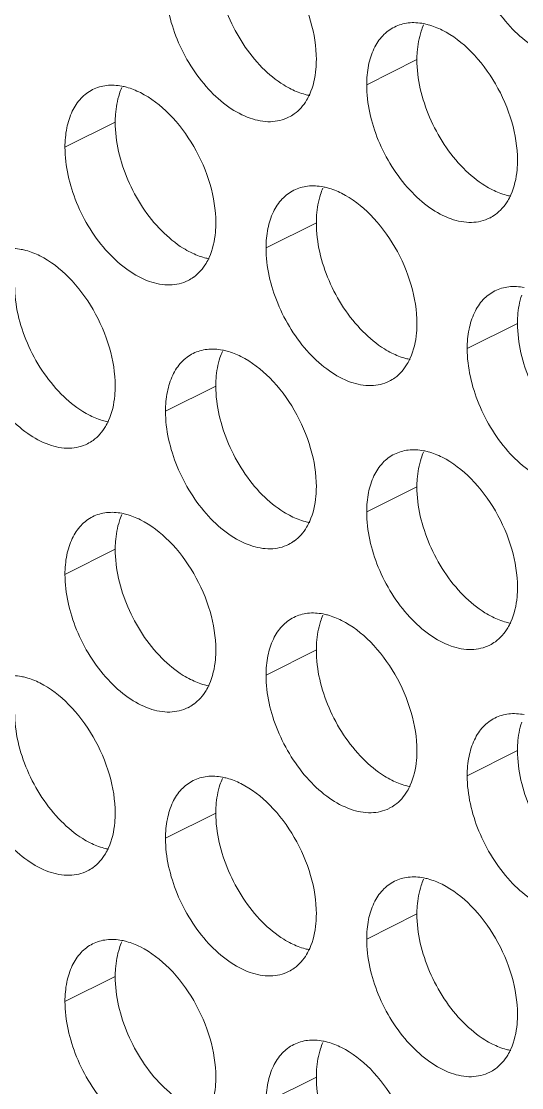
# Model space of a CAD drawing. Header units: millimetres. Extents: x 0 to 2524, y 0 to 1785.
# Drawn here: x 1834.08 to 1839.71, y 858.07 to 870.06 of the extents above; entities that cross this region are included whole.
import ezdxf

# ---------------------------------------------------------------- set-up
doc = ezdxf.new("R2010")
doc.units = ezdxf.units.MM
doc.header["$LTSCALE"] = 0.1
doc.layers.add('标注', color=251, linetype='Continuous', lineweight=9)

msp = doc.modelspace()

# ---------------------------------------------------------------- linework, layer by layer
at = {"layer": '标注'}
for p, q in [((1838.529, 869.626), (1837.964, 869.343)), ((1835.135, 868.923), (1834.57, 868.64)), ((1837.398, 867.792), (1836.832, 867.509)), ((1839.661, 866.66), (1839.095, 866.378)), ((1836.267, 865.957), (1835.701, 865.675)), ((1838.529, 864.826), (1837.964, 864.543)), ((1835.135, 864.123), (1834.57, 863.84)), ((1837.398, 862.992), (1836.832, 862.709)), ((1839.661, 861.86), (1839.095, 861.578)), ((1836.267, 861.157), (1835.701, 860.875)), ((1838.529, 860.026), (1837.964, 859.743)), ((1835.135, 859.323), (1834.57, 859.04)), ((1837.398, 858.192), (1836.832, 857.909))]:
    msp.add_line(p, q, dxfattribs=at)
for centre, radius, start, end in [((1839.274, 869.715), 0.734, 155.8796, 161.7803), ((1835.88, 869.012), 0.734, 155.8796, 161.7803), ((1836.884, 869.383), 0.453, 296.5256, 305.9034), ((1838.142, 867.881), 0.734, 155.8796, 161.7803), ((1839.146, 868.251), 0.453, 296.5256, 305.9034), ((1835.752, 867.548), 0.453, 296.5256, 305.9034), ((1837.011, 866.046), 0.734, 155.8796, 161.7803), ((1838.015, 866.417), 0.453, 296.5256, 305.9034), ((1834.621, 865.714), 0.453, 296.5256, 305.9034), ((1839.274, 864.915), 0.734, 155.8796, 161.7803), ((1835.88, 864.212), 0.734, 155.8796, 161.7803), ((1836.884, 864.583), 0.453, 296.5256, 305.9034), ((1838.142, 863.081), 0.734, 155.8796, 161.7803), ((1839.146, 863.451), 0.453, 296.5256, 305.9034), ((1835.752, 862.748), 0.453, 296.5256, 305.9034), ((1837.011, 861.246), 0.734, 155.8796, 161.7803), ((1838.015, 861.617), 0.453, 296.5256, 305.9034), ((1834.621, 860.914), 0.453, 296.5256, 305.9034), ((1839.274, 860.115), 0.734, 155.8796, 161.7803), ((1835.88, 859.412), 0.734, 155.8796, 161.7803), ((1836.884, 859.783), 0.453, 296.5256, 305.9034), ((1838.142, 858.281), 0.734, 155.8796, 161.7803), ((1839.146, 858.651), 0.453, 296.5256, 305.9034)]:
    msp.add_arc(centre, radius, start, end, dxfattribs=at)
for points, knots in [([(1836.549, 871.09), (1836.67, 871.029), (1836.901, 870.849), (1837.167, 870.491), (1837.348, 870.072), (1837.398, 869.771), (1837.398, 869.626)], [0, 0, 0, 0, 0.229676, 0.488215, 0.753207, 1, 1, 1, 1]), ([(1840.48, 869.68), (1840.418, 869.649), (1840.268, 869.615), (1840.03, 869.663), (1839.791, 869.793), (1839.484, 870.071), (1839.198, 870.533), (1839.095, 870.966), (1839.095, 871.178)], [0, 0, 0, 0, 0.090718, 0.191742, 0.308104, 0.439279, 0.725532, 1, 1, 1, 1]), ([(1836.79, 869.535), (1836.629, 869.698), (1836.378, 870.085), (1836.267, 870.536), (1836.267, 870.757)], [0, 0, 0, 0, 0.508684, 1, 1, 1, 1]), ([(1837.086, 868.977), (1837.023, 868.946), (1836.874, 868.912), (1836.636, 868.96), (1836.397, 869.09), (1836.09, 869.368), (1835.804, 869.831), (1835.701, 870.263), (1835.701, 870.475)], [0, 0, 0, 0, 0.090718, 0.191742, 0.308104, 0.439279, 0.725532, 1, 1, 1, 1]), ([(1837.964, 869.343), (1837.964, 869.416), (1837.976, 869.555), (1838.035, 869.745), (1838.134, 869.897), (1838.227, 869.968), (1838.276, 869.992)], [0, 0, 0, 0, 0.289235, 0.54966, 0.782932, 1, 1, 1, 1]), ([(1838.276, 869.992), (1838.324, 870.016), (1838.434, 870.048), (1838.548, 870.041), (1838.604, 870.03)], [0, 0, 0, 0, 0.482538, 1, 1, 1, 1]), ([(1838.604, 870.03), (1838.622, 870.027), (1838.693, 870.01), (1838.762, 869.983), (1838.812, 869.958)], [0, 0, 0, 0, 0.238696, 1, 1, 1, 1]), ([(1838.529, 869.626), (1838.529, 869.654), (1838.533, 869.762), (1838.552, 869.869), (1838.577, 869.944)], [0, 0, 0, 0, 0.264225, 1, 1, 1, 1]), ([(1838.812, 869.958), (1838.933, 869.898), (1839.163, 869.717), (1839.43, 869.359), (1839.611, 868.941), (1839.661, 868.64), (1839.661, 868.495)], [0, 0, 0, 0, 0.229676, 0.488215, 0.753207, 1, 1, 1, 1]), ([(1837.115, 869.294), (1837.087, 869.308), (1836.969, 869.375), (1836.863, 869.462), (1836.79, 869.535)], [0, 0, 0, 0, 0.235002, 1, 1, 1, 1]), ([(1837.398, 869.626), (1837.398, 869.59), (1837.392, 869.458), (1837.363, 869.326), (1837.323, 869.237)], [0, 0, 0, 0, 0.268874, 1, 1, 1, 1]), ([(1839.053, 868.404), (1838.892, 868.567), (1838.641, 868.954), (1838.529, 869.405), (1838.529, 869.626)], [0, 0, 0, 0, 0.508684, 1, 1, 1, 1]), ([(1834.57, 868.64), (1834.57, 868.713), (1834.582, 868.852), (1834.641, 869.042), (1834.74, 869.194), (1834.833, 869.265), (1834.881, 869.289)], [0, 0, 0, 0, 0.289235, 0.54966, 0.782932, 1, 1, 1, 1]), ([(1834.881, 869.289), (1834.93, 869.313), (1835.04, 869.345), (1835.154, 869.338), (1835.21, 869.327)], [0, 0, 0, 0, 0.482538, 1, 1, 1, 1]), ([(1835.21, 869.327), (1835.228, 869.324), (1835.299, 869.307), (1835.368, 869.28), (1835.418, 869.255)], [0, 0, 0, 0, 0.238696, 1, 1, 1, 1]), ([(1837.323, 869.222), (1837.306, 869.225), (1837.234, 869.242), (1837.165, 869.269), (1837.115, 869.294)], [0, 0, 0, 0, 0.238696, 1, 1, 1, 1]), ([(1839.349, 867.846), (1839.286, 867.814), (1839.136, 867.78), (1838.898, 867.828), (1838.66, 867.959), (1838.352, 868.236), (1838.066, 868.699), (1837.964, 869.132), (1837.964, 869.343)], [0, 0, 0, 0, 0.090718, 0.191742, 0.308104, 0.439279, 0.725532, 1, 1, 1, 1]), ([(1835.135, 868.923), (1835.135, 868.952), (1835.139, 869.059), (1835.158, 869.166), (1835.183, 869.242)], [0, 0, 0, 0, 0.264225, 1, 1, 1, 1]), ([(1835.418, 869.255), (1835.539, 869.195), (1835.769, 869.015), (1836.035, 868.656), (1836.217, 868.238), (1836.267, 867.937), (1836.267, 867.792)], [0, 0, 0, 0, 0.229676, 0.488215, 0.753207, 1, 1, 1, 1]), ([(1837.323, 869.237), (1837.313, 869.214), (1837.27, 869.13), (1837.206, 869.056), (1837.149, 869.015)], [0, 0, 0, 0, 0.265525, 1, 1, 1, 1]), ([(1835.659, 867.701), (1835.497, 867.864), (1835.246, 868.251), (1835.135, 868.702), (1835.135, 868.923)], [0, 0, 0, 0, 0.508684, 1, 1, 1, 1]), ([(1835.955, 867.143), (1835.892, 867.112), (1835.742, 867.078), (1835.504, 867.125), (1835.266, 867.256), (1834.958, 867.533), (1834.672, 867.996), (1834.57, 868.429), (1834.57, 868.64)], [0, 0, 0, 0, 0.090718, 0.191742, 0.308104, 0.439279, 0.725532, 1, 1, 1, 1]), ([(1839.661, 868.495), (1839.661, 868.459), (1839.655, 868.327), (1839.626, 868.194), (1839.586, 868.106)], [0, 0, 0, 0, 0.268874, 1, 1, 1, 1]), ([(1839.378, 868.163), (1839.349, 868.177), (1839.232, 868.243), (1839.126, 868.331), (1839.053, 868.404)], [0, 0, 0, 0, 0.235002, 1, 1, 1, 1]), ([(1837.144, 868.158), (1837.193, 868.182), (1837.303, 868.214), (1837.416, 868.207), (1837.473, 868.196)], [0, 0, 0, 0, 0.482538, 1, 1, 1, 1]), ([(1837.473, 868.196), (1837.49, 868.193), (1837.562, 868.176), (1837.631, 868.149), (1837.681, 868.124)], [0, 0, 0, 0, 0.238696, 1, 1, 1, 1]), ([(1836.832, 867.509), (1836.832, 867.582), (1836.844, 867.721), (1836.903, 867.911), (1837.003, 868.063), (1837.095, 868.133), (1837.144, 868.158)], [0, 0, 0, 0, 0.289235, 0.54966, 0.782932, 1, 1, 1, 1]), ([(1837.398, 867.792), (1837.398, 867.82), (1837.402, 867.928), (1837.42, 868.035), (1837.445, 868.11)], [0, 0, 0, 0, 0.264225, 1, 1, 1, 1]), ([(1837.681, 868.124), (1837.801, 868.064), (1838.032, 867.883), (1838.298, 867.525), (1838.479, 867.106), (1838.529, 866.805), (1838.529, 866.66)], [0, 0, 0, 0, 0.229676, 0.488215, 0.753207, 1, 1, 1, 1]), ([(1839.586, 868.09), (1839.568, 868.094), (1839.497, 868.11), (1839.428, 868.138), (1839.378, 868.163)], [0, 0, 0, 0, 0.238696, 1, 1, 1, 1]), ([(1839.586, 868.106), (1839.576, 868.083), (1839.533, 867.999), (1839.468, 867.925), (1839.412, 867.884)], [0, 0, 0, 0, 0.265525, 1, 1, 1, 1]), ([(1836.267, 867.792), (1836.267, 867.756), (1836.261, 867.624), (1836.232, 867.491), (1836.192, 867.403)], [0, 0, 0, 0, 0.268874, 1, 1, 1, 1]), ([(1837.922, 866.57), (1837.76, 866.732), (1837.509, 867.12), (1837.398, 867.57), (1837.398, 867.792)], [0, 0, 0, 0, 0.508684, 1, 1, 1, 1]), ([(1835.984, 867.46), (1835.955, 867.474), (1835.837, 867.54), (1835.732, 867.628), (1835.659, 867.701)], [0, 0, 0, 0, 0.235002, 1, 1, 1, 1]), ([(1833.75, 867.455), (1833.798, 867.479), (1833.908, 867.511), (1834.022, 867.504), (1834.079, 867.493)], [0, 0, 0, 0, 0.482538, 1, 1, 1, 1]), ([(1834.079, 867.493), (1834.096, 867.49), (1834.168, 867.473), (1834.237, 867.446), (1834.287, 867.421)], [0, 0, 0, 0, 0.238696, 1, 1, 1, 1]), ([(1838.217, 866.011), (1838.155, 865.98), (1838.005, 865.946), (1837.767, 865.994), (1837.529, 866.125), (1837.221, 866.402), (1836.935, 866.865), (1836.832, 867.297), (1836.832, 867.509)], [0, 0, 0, 0, 0.090718, 0.191742, 0.308104, 0.439279, 0.725532, 1, 1, 1, 1]), ([(1834.287, 867.421), (1834.407, 867.361), (1834.638, 867.18), (1834.904, 866.822), (1835.085, 866.403), (1835.135, 866.102), (1835.135, 865.957)], [0, 0, 0, 0, 0.229676, 0.488215, 0.753207, 1, 1, 1, 1]), ([(1836.191, 867.387), (1836.174, 867.391), (1836.103, 867.407), (1836.034, 867.435), (1835.984, 867.46)], [0, 0, 0, 0, 0.238696, 1, 1, 1, 1]), ([(1836.192, 867.403), (1836.182, 867.38), (1836.138, 867.296), (1836.074, 867.222), (1836.018, 867.181)], [0, 0, 0, 0, 0.265525, 1, 1, 1, 1]), ([(1834.528, 865.867), (1834.366, 866.03), (1834.115, 866.417), (1834.004, 866.867), (1834.004, 867.089)], [0, 0, 0, 0, 0.508684, 1, 1, 1, 1]), ([(1839.095, 866.378), (1839.095, 866.45), (1839.107, 866.589), (1839.166, 866.779), (1839.265, 866.932), (1839.358, 867.002), (1839.407, 867.026)], [0, 0, 0, 0, 0.289235, 0.54966, 0.782932, 1, 1, 1, 1]), ([(1839.407, 867.026), (1839.455, 867.051), (1839.565, 867.082), (1839.679, 867.076), (1839.736, 867.065)], [0, 0, 0, 0, 0.482538, 1, 1, 1, 1]), ([(1839.661, 866.66), (1839.661, 866.689), (1839.664, 866.796), (1839.683, 866.904), (1839.708, 866.979)], [0, 0, 0, 0, 0.264225, 1, 1, 1, 1]), ([(1834.823, 865.308), (1834.761, 865.277), (1834.611, 865.243), (1834.373, 865.291), (1834.135, 865.422), (1833.827, 865.699), (1833.541, 866.162), (1833.438, 866.594), (1833.438, 866.806)], [0, 0, 0, 0, 0.090718, 0.191742, 0.308104, 0.439279, 0.725532, 1, 1, 1, 1]), ([(1838.529, 866.66), (1838.529, 866.625), (1838.524, 866.492), (1838.494, 866.36), (1838.455, 866.271)], [0, 0, 0, 0, 0.268874, 1, 1, 1, 1]), ([(1840.185, 865.438), (1840.023, 865.601), (1839.772, 865.988), (1839.661, 866.439), (1839.661, 866.66)], [0, 0, 0, 0, 0.508684, 1, 1, 1, 1]), ([(1838.246, 866.328), (1838.218, 866.342), (1838.1, 866.409), (1837.995, 866.496), (1837.922, 866.57)], [0, 0, 0, 0, 0.235002, 1, 1, 1, 1]), ([(1835.701, 865.675), (1835.701, 865.747), (1835.713, 865.886), (1835.772, 866.077), (1835.871, 866.229), (1835.964, 866.299), (1836.013, 866.324)], [0, 0, 0, 0, 0.289235, 0.54966, 0.782932, 1, 1, 1, 1]), ([(1836.013, 866.324), (1836.061, 866.348), (1836.171, 866.379), (1836.285, 866.373), (1836.342, 866.362)], [0, 0, 0, 0, 0.482538, 1, 1, 1, 1]), ([(1836.342, 866.362), (1836.359, 866.358), (1836.431, 866.342), (1836.499, 866.315), (1836.549, 866.29)], [0, 0, 0, 0, 0.238696, 1, 1, 1, 1]), ([(1836.549, 866.29), (1836.67, 866.229), (1836.901, 866.049), (1837.167, 865.691), (1837.348, 865.272), (1837.398, 864.971), (1837.398, 864.826)], [0, 0, 0, 0, 0.229676, 0.488215, 0.753207, 1, 1, 1, 1]), ([(1838.454, 866.256), (1838.437, 866.259), (1838.365, 866.276), (1838.296, 866.303), (1838.246, 866.328)], [0, 0, 0, 0, 0.238696, 1, 1, 1, 1]), ([(1840.48, 864.88), (1840.418, 864.849), (1840.268, 864.815), (1840.03, 864.863), (1839.791, 864.993), (1839.484, 865.271), (1839.198, 865.733), (1839.095, 866.166), (1839.095, 866.378)], [0, 0, 0, 0, 0.090718, 0.191742, 0.308104, 0.439279, 0.725532, 1, 1, 1, 1]), ([(1836.267, 865.957), (1836.267, 865.986), (1836.27, 866.093), (1836.289, 866.201), (1836.314, 866.276)], [0, 0, 0, 0, 0.264225, 1, 1, 1, 1]), ([(1838.455, 866.271), (1838.444, 866.249), (1838.401, 866.165), (1838.337, 866.09), (1838.281, 866.05)], [0, 0, 0, 0, 0.265525, 1, 1, 1, 1]), ([(1835.135, 865.957), (1835.135, 865.922), (1835.13, 865.79), (1835.1, 865.657), (1835.061, 865.569)], [0, 0, 0, 0, 0.268874, 1, 1, 1, 1]), ([(1836.79, 864.735), (1836.629, 864.898), (1836.378, 865.285), (1836.267, 865.736), (1836.267, 865.957)], [0, 0, 0, 0, 0.508684, 1, 1, 1, 1]), ([(1834.852, 865.625), (1834.824, 865.639), (1834.706, 865.706), (1834.601, 865.793), (1834.528, 865.867)], [0, 0, 0, 0, 0.235002, 1, 1, 1, 1]), ([(1835.06, 865.553), (1835.043, 865.556), (1834.971, 865.573), (1834.902, 865.6), (1834.852, 865.625)], [0, 0, 0, 0, 0.238696, 1, 1, 1, 1]), ([(1835.061, 865.569), (1835.05, 865.546), (1835.007, 865.462), (1834.943, 865.388), (1834.887, 865.347)], [0, 0, 0, 0, 0.265525, 1, 1, 1, 1]), ([(1837.086, 864.177), (1837.023, 864.146), (1836.874, 864.112), (1836.636, 864.16), (1836.397, 864.29), (1836.09, 864.568), (1835.804, 865.031), (1835.701, 865.463), (1835.701, 865.675)], [0, 0, 0, 0, 0.090718, 0.191742, 0.308104, 0.439279, 0.725532, 1, 1, 1, 1]), ([(1838.276, 865.192), (1838.324, 865.216), (1838.434, 865.248), (1838.548, 865.241), (1838.604, 865.23)], [0, 0, 0, 0, 0.482538, 1, 1, 1, 1]), ([(1838.604, 865.23), (1838.622, 865.227), (1838.693, 865.21), (1838.762, 865.183), (1838.812, 865.158)], [0, 0, 0, 0, 0.238696, 1, 1, 1, 1]), ([(1837.964, 864.543), (1837.964, 864.616), (1837.976, 864.755), (1838.035, 864.945), (1838.134, 865.097), (1838.227, 865.168), (1838.276, 865.192)], [0, 0, 0, 0, 0.289235, 0.54966, 0.782932, 1, 1, 1, 1]), ([(1838.529, 864.826), (1838.529, 864.854), (1838.533, 864.962), (1838.552, 865.069), (1838.577, 865.144)], [0, 0, 0, 0, 0.264225, 1, 1, 1, 1]), ([(1838.812, 865.158), (1838.933, 865.098), (1839.163, 864.917), (1839.43, 864.559), (1839.611, 864.141), (1839.661, 863.84), (1839.661, 863.695)], [0, 0, 0, 0, 0.229676, 0.488215, 0.753207, 1, 1, 1, 1]), ([(1837.115, 864.494), (1837.087, 864.508), (1836.969, 864.575), (1836.863, 864.662), (1836.79, 864.735)], [0, 0, 0, 0, 0.235002, 1, 1, 1, 1]), ([(1837.398, 864.826), (1837.398, 864.79), (1837.392, 864.658), (1837.363, 864.526), (1837.323, 864.437)], [0, 0, 0, 0, 0.268874, 1, 1, 1, 1]), ([(1839.053, 863.604), (1838.892, 863.767), (1838.641, 864.154), (1838.529, 864.605), (1838.529, 864.826)], [0, 0, 0, 0, 0.508684, 1, 1, 1, 1]), ([(1834.57, 863.84), (1834.57, 863.913), (1834.582, 864.052), (1834.641, 864.242), (1834.74, 864.394), (1834.833, 864.465), (1834.881, 864.489)], [0, 0, 0, 0, 0.289235, 0.54966, 0.782932, 1, 1, 1, 1]), ([(1834.881, 864.489), (1834.93, 864.513), (1835.04, 864.545), (1835.154, 864.538), (1835.21, 864.527)], [0, 0, 0, 0, 0.482538, 1, 1, 1, 1]), ([(1835.21, 864.527), (1835.228, 864.524), (1835.299, 864.507), (1835.368, 864.48), (1835.418, 864.455)], [0, 0, 0, 0, 0.238696, 1, 1, 1, 1]), ([(1837.323, 864.422), (1837.306, 864.425), (1837.234, 864.442), (1837.165, 864.469), (1837.115, 864.494)], [0, 0, 0, 0, 0.238696, 1, 1, 1, 1]), ([(1839.349, 863.046), (1839.286, 863.014), (1839.136, 862.98), (1838.898, 863.028), (1838.66, 863.159), (1838.352, 863.436), (1838.066, 863.899), (1837.964, 864.332), (1837.964, 864.543)], [0, 0, 0, 0, 0.090718, 0.191742, 0.308104, 0.439279, 0.725532, 1, 1, 1, 1]), ([(1835.135, 864.123), (1835.135, 864.152), (1835.139, 864.259), (1835.158, 864.366), (1835.183, 864.442)], [0, 0, 0, 0, 0.264225, 1, 1, 1, 1]), ([(1835.418, 864.455), (1835.539, 864.395), (1835.769, 864.215), (1836.035, 863.856), (1836.217, 863.438), (1836.267, 863.137), (1836.267, 862.992)], [0, 0, 0, 0, 0.229676, 0.488215, 0.753207, 1, 1, 1, 1]), ([(1837.323, 864.437), (1837.313, 864.414), (1837.27, 864.33), (1837.206, 864.256), (1837.149, 864.215)], [0, 0, 0, 0, 0.265525, 1, 1, 1, 1]), ([(1835.659, 862.901), (1835.497, 863.064), (1835.246, 863.451), (1835.135, 863.902), (1835.135, 864.123)], [0, 0, 0, 0, 0.508684, 1, 1, 1, 1]), ([(1835.955, 862.343), (1835.892, 862.312), (1835.742, 862.278), (1835.504, 862.325), (1835.266, 862.456), (1834.958, 862.733), (1834.672, 863.196), (1834.57, 863.629), (1834.57, 863.84)], [0, 0, 0, 0, 0.090718, 0.191742, 0.308104, 0.439279, 0.725532, 1, 1, 1, 1]), ([(1839.661, 863.695), (1839.661, 863.659), (1839.655, 863.527), (1839.626, 863.394), (1839.586, 863.306)], [0, 0, 0, 0, 0.268874, 1, 1, 1, 1]), ([(1839.378, 863.363), (1839.349, 863.377), (1839.232, 863.443), (1839.126, 863.531), (1839.053, 863.604)], [0, 0, 0, 0, 0.235002, 1, 1, 1, 1]), ([(1837.144, 863.358), (1837.193, 863.382), (1837.303, 863.414), (1837.416, 863.407), (1837.473, 863.396)], [0, 0, 0, 0, 0.482538, 1, 1, 1, 1]), ([(1836.832, 862.709), (1836.832, 862.782), (1836.844, 862.921), (1836.903, 863.111), (1837.003, 863.263), (1837.095, 863.333), (1837.144, 863.358)], [0, 0, 0, 0, 0.289235, 0.54966, 0.782932, 1, 1, 1, 1]), ([(1837.398, 862.992), (1837.398, 863.02), (1837.402, 863.128), (1837.42, 863.235), (1837.445, 863.31)], [0, 0, 0, 0, 0.264225, 1, 1, 1, 1]), ([(1837.473, 863.396), (1837.49, 863.393), (1837.562, 863.376), (1837.631, 863.349), (1837.681, 863.324)], [0, 0, 0, 0, 0.238696, 1, 1, 1, 1]), ([(1837.681, 863.324), (1837.801, 863.264), (1838.032, 863.083), (1838.298, 862.725), (1838.479, 862.306), (1838.529, 862.005), (1838.529, 861.86)], [0, 0, 0, 0, 0.229676, 0.488215, 0.753207, 1, 1, 1, 1]), ([(1839.586, 863.29), (1839.568, 863.294), (1839.497, 863.31), (1839.428, 863.338), (1839.378, 863.363)], [0, 0, 0, 0, 0.238696, 1, 1, 1, 1]), ([(1839.586, 863.306), (1839.576, 863.283), (1839.533, 863.199), (1839.468, 863.125), (1839.412, 863.084)], [0, 0, 0, 0, 0.265525, 1, 1, 1, 1]), ([(1836.267, 862.992), (1836.267, 862.956), (1836.261, 862.824), (1836.232, 862.691), (1836.192, 862.603)], [0, 0, 0, 0, 0.268874, 1, 1, 1, 1]), ([(1837.922, 861.77), (1837.76, 861.932), (1837.509, 862.32), (1837.398, 862.77), (1837.398, 862.992)], [0, 0, 0, 0, 0.508684, 1, 1, 1, 1]), ([(1835.984, 862.66), (1835.955, 862.674), (1835.837, 862.74), (1835.732, 862.828), (1835.659, 862.901)], [0, 0, 0, 0, 0.235002, 1, 1, 1, 1]), ([(1833.75, 862.655), (1833.798, 862.679), (1833.908, 862.711), (1834.022, 862.704), (1834.079, 862.693)], [0, 0, 0, 0, 0.482538, 1, 1, 1, 1]), ([(1834.079, 862.693), (1834.096, 862.69), (1834.168, 862.673), (1834.237, 862.646), (1834.287, 862.621)], [0, 0, 0, 0, 0.238696, 1, 1, 1, 1]), ([(1838.217, 861.211), (1838.155, 861.18), (1838.005, 861.146), (1837.767, 861.194), (1837.529, 861.325), (1837.221, 861.602), (1836.935, 862.065), (1836.832, 862.497), (1836.832, 862.709)], [0, 0, 0, 0, 0.090718, 0.191742, 0.308104, 0.439279, 0.725532, 1, 1, 1, 1]), ([(1834.287, 862.621), (1834.407, 862.561), (1834.638, 862.38), (1834.904, 862.022), (1835.085, 861.603), (1835.135, 861.302), (1835.135, 861.157)], [0, 0, 0, 0, 0.229676, 0.488215, 0.753207, 1, 1, 1, 1]), ([(1836.191, 862.587), (1836.174, 862.591), (1836.103, 862.607), (1836.034, 862.635), (1835.984, 862.66)], [0, 0, 0, 0, 0.238696, 1, 1, 1, 1]), ([(1836.192, 862.603), (1836.182, 862.58), (1836.138, 862.496), (1836.074, 862.422), (1836.018, 862.381)], [0, 0, 0, 0, 0.265525, 1, 1, 1, 1]), ([(1834.528, 861.067), (1834.366, 861.23), (1834.115, 861.617), (1834.004, 862.067), (1834.004, 862.289)], [0, 0, 0, 0, 0.508684, 1, 1, 1, 1]), ([(1839.095, 861.578), (1839.095, 861.65), (1839.107, 861.789), (1839.166, 861.979), (1839.265, 862.132), (1839.358, 862.202), (1839.407, 862.226)], [0, 0, 0, 0, 0.289235, 0.54966, 0.782932, 1, 1, 1, 1]), ([(1839.407, 862.226), (1839.455, 862.251), (1839.565, 862.282), (1839.679, 862.276), (1839.736, 862.265)], [0, 0, 0, 0, 0.482538, 1, 1, 1, 1]), ([(1839.661, 861.86), (1839.661, 861.889), (1839.664, 861.996), (1839.683, 862.104), (1839.708, 862.179)], [0, 0, 0, 0, 0.264225, 1, 1, 1, 1]), ([(1834.823, 860.508), (1834.761, 860.477), (1834.611, 860.443), (1834.373, 860.491), (1834.135, 860.622), (1833.827, 860.899), (1833.541, 861.362), (1833.438, 861.794), (1833.438, 862.006)], [0, 0, 0, 0, 0.090718, 0.191742, 0.308104, 0.439279, 0.725532, 1, 1, 1, 1]), ([(1838.529, 861.86), (1838.529, 861.825), (1838.524, 861.692), (1838.494, 861.56), (1838.455, 861.471)], [0, 0, 0, 0, 0.268874, 1, 1, 1, 1]), ([(1840.185, 860.638), (1840.023, 860.801), (1839.772, 861.188), (1839.661, 861.639), (1839.661, 861.86)], [0, 0, 0, 0, 0.508684, 1, 1, 1, 1]), ([(1838.246, 861.528), (1838.218, 861.542), (1838.1, 861.609), (1837.995, 861.696), (1837.922, 861.77)], [0, 0, 0, 0, 0.235002, 1, 1, 1, 1]), ([(1835.701, 860.875), (1835.701, 860.947), (1835.713, 861.086), (1835.772, 861.277), (1835.871, 861.429), (1835.964, 861.499), (1836.013, 861.524)], [0, 0, 0, 0, 0.289235, 0.54966, 0.782932, 1, 1, 1, 1]), ([(1836.013, 861.524), (1836.061, 861.548), (1836.171, 861.579), (1836.285, 861.573), (1836.342, 861.562)], [0, 0, 0, 0, 0.482538, 1, 1, 1, 1]), ([(1836.342, 861.562), (1836.359, 861.558), (1836.431, 861.542), (1836.499, 861.515), (1836.549, 861.49)], [0, 0, 0, 0, 0.238696, 1, 1, 1, 1]), ([(1836.549, 861.49), (1836.67, 861.429), (1836.901, 861.249), (1837.167, 860.891), (1837.348, 860.472), (1837.398, 860.171), (1837.398, 860.026)], [0, 0, 0, 0, 0.229676, 0.488215, 0.753207, 1, 1, 1, 1]), ([(1838.454, 861.456), (1838.437, 861.459), (1838.365, 861.476), (1838.296, 861.503), (1838.246, 861.528)], [0, 0, 0, 0, 0.238696, 1, 1, 1, 1]), ([(1840.48, 860.08), (1840.418, 860.049), (1840.268, 860.015), (1840.03, 860.063), (1839.791, 860.193), (1839.484, 860.471), (1839.198, 860.933), (1839.095, 861.366), (1839.095, 861.578)], [0, 0, 0, 0, 0.090718, 0.191742, 0.308104, 0.439279, 0.725532, 1, 1, 1, 1]), ([(1836.267, 861.157), (1836.267, 861.186), (1836.27, 861.293), (1836.289, 861.401), (1836.314, 861.476)], [0, 0, 0, 0, 0.264225, 1, 1, 1, 1]), ([(1838.455, 861.471), (1838.444, 861.449), (1838.401, 861.365), (1838.337, 861.29), (1838.281, 861.25)], [0, 0, 0, 0, 0.265525, 1, 1, 1, 1]), ([(1835.135, 861.157), (1835.135, 861.122), (1835.13, 860.99), (1835.1, 860.857), (1835.061, 860.769)], [0, 0, 0, 0, 0.268874, 1, 1, 1, 1]), ([(1836.79, 859.935), (1836.629, 860.098), (1836.378, 860.485), (1836.267, 860.936), (1836.267, 861.157)], [0, 0, 0, 0, 0.508684, 1, 1, 1, 1]), ([(1834.852, 860.825), (1834.824, 860.839), (1834.706, 860.906), (1834.601, 860.993), (1834.528, 861.067)], [0, 0, 0, 0, 0.235002, 1, 1, 1, 1]), ([(1835.06, 860.753), (1835.043, 860.756), (1834.971, 860.773), (1834.902, 860.8), (1834.852, 860.825)], [0, 0, 0, 0, 0.238696, 1, 1, 1, 1]), ([(1835.061, 860.769), (1835.05, 860.746), (1835.007, 860.662), (1834.943, 860.588), (1834.887, 860.547)], [0, 0, 0, 0, 0.265525, 1, 1, 1, 1]), ([(1837.086, 859.377), (1837.023, 859.346), (1836.874, 859.312), (1836.636, 859.36), (1836.397, 859.49), (1836.09, 859.768), (1835.804, 860.231), (1835.701, 860.663), (1835.701, 860.875)], [0, 0, 0, 0, 0.090718, 0.191742, 0.308104, 0.439279, 0.725532, 1, 1, 1, 1]), ([(1838.276, 860.392), (1838.324, 860.416), (1838.434, 860.448), (1838.548, 860.441), (1838.604, 860.43)], [0, 0, 0, 0, 0.482538, 1, 1, 1, 1]), ([(1838.604, 860.43), (1838.622, 860.427), (1838.693, 860.41), (1838.762, 860.383), (1838.812, 860.358)], [0, 0, 0, 0, 0.238696, 1, 1, 1, 1]), ([(1837.964, 859.743), (1837.964, 859.816), (1837.976, 859.955), (1838.035, 860.145), (1838.134, 860.297), (1838.227, 860.368), (1838.276, 860.392)], [0, 0, 0, 0, 0.289235, 0.54966, 0.782932, 1, 1, 1, 1]), ([(1838.529, 860.026), (1838.529, 860.054), (1838.533, 860.162), (1838.552, 860.269), (1838.577, 860.344)], [0, 0, 0, 0, 0.264225, 1, 1, 1, 1]), ([(1838.812, 860.358), (1838.933, 860.298), (1839.163, 860.117), (1839.43, 859.759), (1839.611, 859.341), (1839.661, 859.04), (1839.661, 858.895)], [0, 0, 0, 0, 0.229676, 0.488215, 0.753207, 1, 1, 1, 1]), ([(1837.115, 859.694), (1837.087, 859.708), (1836.969, 859.775), (1836.863, 859.862), (1836.79, 859.935)], [0, 0, 0, 0, 0.235002, 1, 1, 1, 1]), ([(1837.398, 860.026), (1837.398, 859.99), (1837.392, 859.858), (1837.363, 859.726), (1837.323, 859.637)], [0, 0, 0, 0, 0.268874, 1, 1, 1, 1]), ([(1839.053, 858.804), (1838.892, 858.967), (1838.641, 859.354), (1838.529, 859.805), (1838.529, 860.026)], [0, 0, 0, 0, 0.508684, 1, 1, 1, 1]), ([(1834.57, 859.04), (1834.57, 859.113), (1834.582, 859.252), (1834.641, 859.442), (1834.74, 859.594), (1834.833, 859.665), (1834.881, 859.689)], [0, 0, 0, 0, 0.289235, 0.54966, 0.782932, 1, 1, 1, 1]), ([(1834.881, 859.689), (1834.93, 859.713), (1835.04, 859.745), (1835.154, 859.738), (1835.21, 859.727)], [0, 0, 0, 0, 0.482538, 1, 1, 1, 1]), ([(1835.21, 859.727), (1835.228, 859.724), (1835.299, 859.707), (1835.368, 859.68), (1835.418, 859.655)], [0, 0, 0, 0, 0.238696, 1, 1, 1, 1]), ([(1837.323, 859.622), (1837.306, 859.625), (1837.234, 859.642), (1837.165, 859.669), (1837.115, 859.694)], [0, 0, 0, 0, 0.238696, 1, 1, 1, 1]), ([(1839.349, 858.246), (1839.286, 858.214), (1839.136, 858.18), (1838.898, 858.228), (1838.66, 858.359), (1838.352, 858.636), (1838.066, 859.099), (1837.964, 859.532), (1837.964, 859.743)], [0, 0, 0, 0, 0.090718, 0.191742, 0.308104, 0.439279, 0.725532, 1, 1, 1, 1]), ([(1835.135, 859.323), (1835.135, 859.352), (1835.139, 859.459), (1835.158, 859.566), (1835.183, 859.642)], [0, 0, 0, 0, 0.264225, 1, 1, 1, 1]), ([(1835.418, 859.655), (1835.539, 859.595), (1835.769, 859.415), (1836.035, 859.056), (1836.217, 858.638), (1836.267, 858.337), (1836.267, 858.192)], [0, 0, 0, 0, 0.229676, 0.488215, 0.753207, 1, 1, 1, 1]), ([(1837.323, 859.637), (1837.313, 859.614), (1837.27, 859.53), (1837.206, 859.456), (1837.149, 859.415)], [0, 0, 0, 0, 0.265525, 1, 1, 1, 1]), ([(1835.659, 858.101), (1835.497, 858.264), (1835.246, 858.651), (1835.135, 859.102), (1835.135, 859.323)], [0, 0, 0, 0, 0.508684, 1, 1, 1, 1]), ([(1835.955, 857.543), (1835.892, 857.512), (1835.742, 857.478), (1835.504, 857.525), (1835.266, 857.656), (1834.958, 857.933), (1834.672, 858.396), (1834.57, 858.829), (1834.57, 859.04)], [0, 0, 0, 0, 0.090718, 0.191742, 0.308104, 0.439279, 0.725532, 1, 1, 1, 1]), ([(1839.661, 858.895), (1839.661, 858.859), (1839.655, 858.727), (1839.626, 858.594), (1839.586, 858.506)], [0, 0, 0, 0, 0.268874, 1, 1, 1, 1]), ([(1839.378, 858.563), (1839.349, 858.577), (1839.232, 858.643), (1839.126, 858.731), (1839.053, 858.804)], [0, 0, 0, 0, 0.235002, 1, 1, 1, 1]), ([(1837.144, 858.558), (1837.193, 858.582), (1837.303, 858.614), (1837.416, 858.607), (1837.473, 858.596)], [0, 0, 0, 0, 0.482538, 1, 1, 1, 1]), ([(1836.832, 857.909), (1836.832, 857.982), (1836.844, 858.121), (1836.903, 858.311), (1837.003, 858.463), (1837.095, 858.533), (1837.144, 858.558)], [0, 0, 0, 0, 0.289235, 0.54966, 0.782932, 1, 1, 1, 1]), ([(1837.398, 858.192), (1837.398, 858.22), (1837.402, 858.328), (1837.42, 858.435), (1837.445, 858.51)], [0, 0, 0, 0, 0.264225, 1, 1, 1, 1]), ([(1837.473, 858.596), (1837.49, 858.593), (1837.562, 858.576), (1837.631, 858.549), (1837.681, 858.524)], [0, 0, 0, 0, 0.238696, 1, 1, 1, 1]), ([(1837.681, 858.524), (1837.801, 858.464), (1838.032, 858.283), (1838.298, 857.925), (1838.479, 857.506), (1838.529, 857.205), (1838.529, 857.06)], [0, 0, 0, 0, 0.229676, 0.488215, 0.753207, 1, 1, 1, 1]), ([(1839.586, 858.49), (1839.568, 858.494), (1839.497, 858.51), (1839.428, 858.538), (1839.378, 858.563)], [0, 0, 0, 0, 0.238696, 1, 1, 1, 1]), ([(1839.586, 858.506), (1839.576, 858.483), (1839.533, 858.399), (1839.468, 858.325), (1839.412, 858.284)], [0, 0, 0, 0, 0.265525, 1, 1, 1, 1]), ([(1836.267, 858.192), (1836.267, 858.156), (1836.261, 858.024), (1836.232, 857.891), (1836.192, 857.803)], [0, 0, 0, 0, 0.268874, 1, 1, 1, 1]), ([(1837.922, 856.97), (1837.76, 857.132), (1837.509, 857.52), (1837.398, 857.97), (1837.398, 858.192)], [0, 0, 0, 0, 0.508684, 1, 1, 1, 1]), ([(1835.984, 857.86), (1835.955, 857.874), (1835.837, 857.94), (1835.732, 858.028), (1835.659, 858.101)], [0, 0, 0, 0, 0.235002, 1, 1, 1, 1])]:
    msp.add_open_spline(points, degree=3, knots=knots, dxfattribs=at)

doc.saveas('drawing.dxf')
